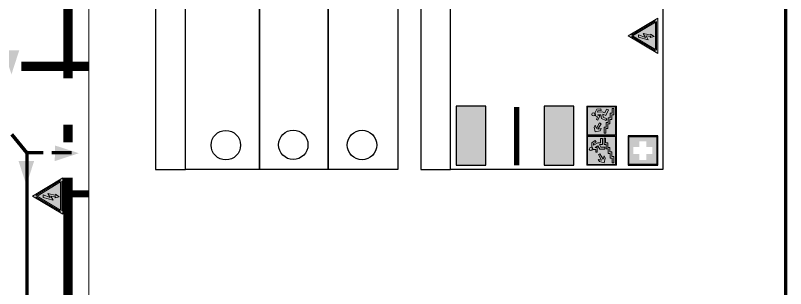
# Model space of a CAD drawing. Header units: millimetres. Extents: x 13114 to 67229, y 22859 to 38520.
# Drawn here: x 22875.4 to 23083.5, y 31487.5 to 31561.4 of the extents above; entities that cross this region are included whole.
import ezdxf

# ---------------------------------------------------------------- set-up
doc = ezdxf.new("R2010")
doc.units = ezdxf.units.MM
doc.layers.add('План_Штампы', color=7, linetype='Continuous')

# ---------------------------------------------------------------- blocks, each defined once
blk = doc.blocks.new('A$C3E6D3DDE')
at = {"lineweight": 5}
h = blk.add_hatch(color=40, dxfattribs=at)
h.paths.add_polyline_path([(24.1, 1.45), (16.46, -11.35), (31.74, -11.35)])
h.paths.add_polyline_path([(24.09, -0.46), (30.03, -10.41), (18.14, -10.41)], flags=16)
h.paths.add_polyline_path([(24.54, -3.08), (23.41, -6.02), (25.13, -5.01), (24.33, -8.5), (24.82, -8.27), (23.79, -9.86), (23.4, -8.04), (23.8, -8.43), (24.04, -6.29), (22.39, -7.25), (23.44, -3.08)], flags=0)
h = blk.add_hatch(color=256, dxfattribs=at)
h.paths.add_polyline_path([(24.37, 0.03, 0.567511), (23.82, 0.03), (17.59, -10.4, 0.582454), (17.86, -10.88), (30.32, -10.88, 0.582149), (30.6, -10.4)])
h.paths.add_polyline_path([(24.09, -0.46), (18.14, -10.41), (30.03, -10.41)], flags=16)
h.paths.add_polyline_path([(24.54, -3.08), (23.41, -6.02), (25.13, -5.01), (24.33, -8.5), (24.82, -8.27), (23.79, -9.86), (23.4, -8.04), (23.8, -8.43), (24.04, -6.29), (22.39, -7.25), (23.44, -3.08)], flags=0)
h = blk.add_hatch(color=40, dxfattribs=at)
h.paths.add_polyline_path([(24.09, -0.46), (18.14, -10.41), (30.03, -10.41)])
h.paths.add_polyline_path([(24.82, -8.27), (23.79, -9.86), (23.4, -8.04), (23.8, -8.43), (24.04, -6.29), (22.39, -7.25), (23.44, -3.08), (24.54, -3.08), (23.41, -6.02), (25.13, -5.01), (24.33, -8.5)], flags=16)
at = {"color": 40, "lineweight": 5}
for p, q in [((16.46, -11.35), (24.1, 1.45)), ((24.1, 1.45), (31.74, -11.35))]:
    blk.add_line(p, q, dxfattribs=at)
at = {"lineweight": 5}
for p, q in [((17.59, -10.4), (23.82, 0.03)), ((24.37, 0.03), (30.6, -10.4)), ((18.14, -10.41), (24.09, -0.46)), ((23.44, -3.08), (22.39, -7.25)), ((23.41, -6.02), (24.54, -3.08)), ((24.54, -3.08), (23.44, -3.08)), ((24.09, -0.46), (30.03, -10.41)), ((22.39, -7.25), (24.04, -6.29)), ((25.13, -5.01), (23.41, -6.02)), ((24.04, -6.29), (23.8, -8.43)), ((24.33, -8.5), (25.13, -5.01)), ((23.8, -8.43), (23.4, -8.04)), ((23.4, -8.04), (23.79, -9.86)), ((23.79, -9.86), (24.82, -8.27)), ((24.82, -8.27), (24.33, -8.5)), ((17.86, -10.88), (30.32, -10.88)), ((18.14, -10.41), (30.03, -10.41))]:
    blk.add_line(p, q, dxfattribs=at)
at = {"color": 50, "lineweight": 5}
blk.add_line((31.74, -11.35), (16.46, -11.35), dxfattribs=at)
blk = doc.blocks.new('A$C7B4425F7')
at = {"true_color": 0xffffff}
blk.add_hatch(color=7, dxfattribs=at).paths.add_polyline_path([(0, 0), (-16, 0), (-16, -8), (0, -8)])
h = blk.add_hatch(color=126)
h.paths.add_polyline_path([(-0.2, -0.2), (-15.8, -0.2), (-15.8, -7.8), (-0.2, -7.8)])
h.paths.add_polyline_path([(-11.76, -2.03), (-11.76, -3.66), (-11.17, -3.66, -0.568275), (-11.17, -6.18), (-12.58, -6.18), (-12.58, -2.03)], flags=16)
h.paths.add_polyline_path([(-13.33, -4.12, -0.495768), (-13.59, -6.18), (-15.03, -6.18), (-15.03, -2.03), (-13.59, -2.03, -0.487973)], flags=16)
h.paths.add_polyline_path([(-10.25, -2.03), (-9.48, -2.03), (-9.48, -6.18), (-10.25, -6.18)], flags=16)
h.paths.add_polyline_path([(-13.84, -3.69), (-14.24, -3.69), (-14.24, -3.03), (-13.9, -3.03, -0.692621)], flags=0)
h.paths.add_polyline_path([(-9.15, -2.03), (-8.4, -2.03), (-8.04, -3.07), (-7.68, -2.03), (-6.93, -2.03), (-7.64, -4.1), (-6.93, -6.18), (-7.68, -6.18), (-8.04, -5.14), (-8.4, -6.18), (-9.15, -6.18), (-8.44, -4.1)], flags=16)
h.paths.add_polyline_path([(-11.76, -4.46), (-11.42, -4.46, -0.692621), (-11.36, -5.12), (-11.76, -5.12)], flags=0)
h.paths.add_polyline_path([(-13.9, -5.2), (-14.24, -5.2), (-14.24, -4.55), (-13.84, -4.55, -0.708038)], flags=0)
edge = h.paths.add_edge_path(flags=16)
edge.add_ellipse((-5.51, -4.08), major_axis=(0, 2.05), ratio=0.586184, start_angle=0, end_angle=360)
edge = h.paths.add_edge_path(flags=0)
edge.add_ellipse((-5.51, -4.08), major_axis=(0, 1.14), ratio=0.454828, start_angle=0, end_angle=360)
h.paths.add_polyline_path([(-4.13, -4.96, 0.377264), (-3.48, -4.52, 0.0555), (-3.16, -2.03), (-1.66, -2.03), (-1.66, -4.96), (-0.96, -4.96), (-0.96, -7.01), (-1.75, -7.01), (-1.75, -6.18), (-3.3, -6.18), (-3.3, -7.02), (-4.13, -7.02)], flags=16)
h.paths.add_polyline_path([(-2.73, -2.91), (-2.28, -2.91), (-2.28, -4.96), (-3.05, -4.96, 0.079136)], flags=0)
at = {"color": 126}
blk.add_lwpolyline([(-16, -8), (0, -8), (0, 0), (-16, 0)], close=True, dxfattribs=at)
blk = doc.blocks.new('A$C18900ED3')
h = blk.add_hatch(color=126)
h.paths.add_polyline_path([(-0.18, -0.18), (-7.02, -0.18), (-7.02, -7.02), (-0.18, -7.02)])
h.paths.add_polyline_path([(-5.89, -4.46), (-5.89, -2.77), (-4.46, -2.77), (-4.46, -1.31), (-2.77, -1.31), (-2.77, -2.77), (-1.33, -2.77), (-1.33, -4.46), (-2.77, -4.46), (-2.77, -5.89), (-4.46, -5.89), (-4.46, -4.46)], flags=16)
at = {"color": 126}
for p, q in [((-7.2, 0), (-7.2, -7.2)), ((0, 0), (-7.2, 0)), ((0, -7.2), (0, 0)), ((-7.02, -7.02), (-7.02, -0.18)), ((-7.02, -0.18), (-0.18, -0.18)), ((-0.18, -0.18), (-0.18, -7.02)), ((-7.2, -7.2), (0, -7.2)), ((-0.18, -7.02), (-7.02, -7.02))]:
    blk.add_line(p, q, dxfattribs=at)
blk = doc.blocks.new('вниз 3')
at = {"lineweight": 0, "true_color": 0xffffff}
h = blk.add_hatch(color=7, dxfattribs=at)
h.dxf.hatch_style = 1
h.paths.add_polyline_path([(40997.5, -4475.69), (40997.25, -4475.28), (40995.76, -4476.15), (40995.97, -4475.23), (40995.39, -4475.56), (40995.05, -4476.83), (40996.33, -4477.17), (40996.91, -4476.83), (40996, -4476.55)], flags=0)
h.paths.add_polyline_path([(40999.81, -4473.95), (41000.22, -4473.95), (41000.64, -4474.67), (41001.03, -4474.43), (41000.46, -4473.49), (41000.42, -4473.49), (40999.43, -4473.49), (40998.68, -4473.92), (40998.68, -4474.57), (40997.88, -4474.57), (40997.88, -4475), (40999.14, -4475), (40999.14, -4474.43), (40999.14, -4474.38), (40999.59, -4475.15), (40998.72, -4475.67), (40998.72, -4477.06), (40999.24, -4477.06), (40999.24, -4475.96), (40999.95, -4475.56), (40999.95, -4476.43), (41001.61, -4476.43), (41001.61, -4475.88), (41000.47, -4475.88), (41000.47, -4475.12)], flags=0)
h.paths.add_polyline_path([(40999.2, -4473.24, 1), (40998.35, -4473.24, 1)], flags=0)
h.paths.add_polyline_path([(41000.46, -4477.26), (41001.69, -4477.26), (41001.69, -4476.84), (41000.03, -4476.84), (41000.03, -4477.39), (40998.78, -4477.39), (40998.78, -4477.95), (40997.53, -4477.95), (40997.53, -4478.5), (40996.29, -4478.5), (40996.29, -4479.06), (40995.05, -4479.06), (40995.05, -4479.48), (40995.29, -4479.48), (40996.72, -4479.48), (40996.72, -4478.92), (40997.97, -4478.92), (40997.97, -4478.36), (40999.2, -4478.36), (40999.2, -4477.81), (41000.46, -4477.81)], flags=0)
h.paths.add_polyline_path([(41002.37, -4472.17), (40994.37, -4472.17), (40994.37, -4480.17), (41002.37, -4480.17)])
h.paths.add_polyline_path([(41002.16, -4479.96), (40994.57, -4479.96), (40994.57, -4472.37), (41002.16, -4472.37)], flags=16)
h.paths.add_polyline_path([(41001.61, -4475.88), (41001.61, -4476.43), (40999.95, -4476.43), (40999.95, -4475.56), (40999.24, -4475.96), (40999.24, -4477.06), (40998.72, -4477.06), (40998.72, -4475.67), (40999.59, -4475.15), (40999.14, -4474.38), (40999.14, -4474.43), (40999.14, -4475), (40997.88, -4475), (40997.88, -4474.57), (40998.68, -4474.57), (40998.68, -4473.92), (40999.43, -4473.49), (41000.42, -4473.49), (41000.46, -4473.49), (41001.03, -4474.43), (41000.64, -4474.67), (41000.22, -4473.95), (40999.81, -4473.95), (41000.47, -4475.12), (41000.47, -4475.88)], flags=0)
h.paths.add_polyline_path([(41001.69, -4476.84), (41001.69, -4477.26), (41000.46, -4477.26), (41000.46, -4477.81), (40999.2, -4477.81), (40999.2, -4478.36), (40997.97, -4478.36), (40997.97, -4478.92), (40996.72, -4478.92), (40996.72, -4479.48), (40995.05, -4479.48), (40995.05, -4479.06), (40996.29, -4479.06), (40996.29, -4478.5), (40997.53, -4478.5), (40997.53, -4477.95), (40998.78, -4477.95), (40998.78, -4477.39), (41000.03, -4477.39), (41000.03, -4476.84)], flags=0)
h.paths.add_polyline_path([(40998.35, -4473.24, -1), (40999.2, -4473.24, -1)], flags=0)
h.paths.add_polyline_path([(40997.5, -4475.69), (40996, -4476.55), (40996.91, -4476.83), (40996.33, -4477.17), (40995.05, -4476.83), (40995.39, -4475.56), (40995.97, -4475.23), (40995.76, -4476.15), (40997.25, -4475.28)], flags=0)
at = {"lineweight": 0}
h = blk.add_hatch(color=126, dxfattribs=at)
h.dxf.hatch_style = 1
h.paths.add_polyline_path([(41002.16, -4472.37), (40994.57, -4472.37), (40994.57, -4479.96), (41002.16, -4479.96)])
h.paths.add_polyline_path([(40995.97, -4475.23), (40995.76, -4476.15), (40997.25, -4475.28), (40997.5, -4475.69), (40996, -4476.55), (40996.91, -4476.83), (40996.33, -4477.17), (40995.05, -4476.83), (40995.39, -4475.56)], flags=16)
h.paths.add_polyline_path([(40997.88, -4474.57), (40998.68, -4474.57), (40998.68, -4473.92), (40999.43, -4473.49), (41000.42, -4473.49), (41000.46, -4473.49), (41001.03, -4474.43), (41000.64, -4474.67), (41000.22, -4473.95), (40999.81, -4473.95), (41000.47, -4475.12), (41000.47, -4475.88), (41001.61, -4475.88), (41001.61, -4476.43), (40999.95, -4476.43), (40999.95, -4475.56), (40999.24, -4475.96), (40999.24, -4477.06), (40998.72, -4477.06), (40998.72, -4475.67), (40999.59, -4475.15), (40999.14, -4474.38), (40999.14, -4474.43), (40999.14, -4475), (40997.88, -4475)], flags=16)
h.paths.add_polyline_path([(40998.35, -4473.24, -1), (40999.2, -4473.24, -1)], flags=16)
h.paths.add_polyline_path([(40997.53, -4477.95), (40998.78, -4477.95), (40998.78, -4477.39), (41000.03, -4477.39), (41000.03, -4476.84), (41001.69, -4476.84), (41001.69, -4477.26), (41000.46, -4477.26), (41000.46, -4477.81), (40999.2, -4477.81), (40999.2, -4478.36), (40997.97, -4478.36), (40997.97, -4478.92), (40996.72, -4478.92), (40996.72, -4479.48), (40995.05, -4479.48), (40995.05, -4479.06), (40996.29, -4479.06), (40996.29, -4478.5), (40997.53, -4478.5)], flags=16)
at = {"lineweight": 0, "true_color": 0xffffff}
h = blk.add_hatch(color=7, dxfattribs=at)
h.dxf.hatch_style = 1
h.paths.add_polyline_path([(40999.2, -4473.24, 1), (40998.35, -4473.24, 1)])
h.paths.add_polyline_path([(40999.81, -4473.95), (41000.22, -4473.95), (41000.64, -4474.67), (41001.03, -4474.43), (41000.46, -4473.49), (41000.42, -4473.49), (40999.43, -4473.49), (40998.68, -4473.92), (40998.68, -4474.57), (40997.88, -4474.57), (40997.88, -4475), (40999.14, -4475), (40999.14, -4474.43), (40999.14, -4474.38), (40999.59, -4475.15), (40998.72, -4475.67), (40998.72, -4477.06), (40999.24, -4477.06), (40999.24, -4475.96), (40999.95, -4475.56), (40999.95, -4476.43), (41001.61, -4476.43), (41001.61, -4475.88), (41000.47, -4475.88), (41000.47, -4475.12)])
h.paths.add_polyline_path([(40999.2, -4477.81), (41000.46, -4477.81), (41000.46, -4477.26), (41001.69, -4477.26), (41001.69, -4476.84), (41000.03, -4476.84), (41000.03, -4477.39), (40998.78, -4477.39), (40998.78, -4477.95), (40997.53, -4477.95), (40997.53, -4478.5), (40996.29, -4478.5), (40996.29, -4479.06), (40995.05, -4479.06), (40995.05, -4479.48), (40995.29, -4479.48), (40996.72, -4479.48), (40996.72, -4478.92), (40997.97, -4478.92), (40997.97, -4478.36), (40999.2, -4478.36)])
h.paths.add_polyline_path([(40997.5, -4475.69), (40997.25, -4475.28), (40995.76, -4476.15), (40995.97, -4475.23), (40995.39, -4475.56), (40995.05, -4476.83), (40996.33, -4477.17), (40996.91, -4476.83), (40996, -4476.55)])
at = {"color": 126, "lineweight": 0}
for points in [[(40994.37, -4472.17), (41002.37, -4472.17), (41002.37, -4480.17), (40994.37, -4480.17)], [(40994.57, -4472.37), (41002.16, -4472.37), (41002.16, -4479.96), (40994.57, -4479.96)]]:
    blk.add_lwpolyline(points, close=True, dxfattribs=at)
for points in [[(40995.05, -4476.83), (40995.39, -4475.56), (40995.97, -4475.23), (40995.76, -4476.15), (40997.25, -4475.28), (40997.5, -4475.69), (40996, -4476.55), (40996.91, -4476.83), (40996.33, -4477.17), (40995.05, -4476.83)], [(40999.14, -4474.43), (40999.14, -4475), (40997.88, -4475), (40997.88, -4474.57), (40998.68, -4474.57), (40998.68, -4473.92), (40999.43, -4473.49), (41000.42, -4473.49), (41000.46, -4473.49), (41001.03, -4474.43), (41000.64, -4474.67), (41000.22, -4473.95), (40999.81, -4473.95), (41000.47, -4475.12), (41000.47, -4475.88), (41001.61, -4475.88), (41001.61, -4476.43), (40999.95, -4476.43), (40999.95, -4475.56), (40999.24, -4475.96), (40999.24, -4477.06), (40998.72, -4477.06), (40998.72, -4475.67), (40999.59, -4475.15), (40999.14, -4474.38), (40999.14, -4474.43)], [(40995.29, -4479.48), (40995.05, -4479.48), (40995.05, -4479.06), (40996.29, -4479.06), (40996.29, -4478.5), (40997.53, -4478.5), (40997.53, -4477.95), (40998.78, -4477.95), (40998.78, -4477.39), (41000.03, -4477.39), (41000.03, -4476.84), (41001.69, -4476.84), (41001.69, -4477.26), (41000.46, -4477.26), (41000.46, -4477.81), (40999.2, -4477.81), (40999.2, -4478.36), (40997.97, -4478.36), (40997.97, -4478.92), (40996.72, -4478.92), (40996.72, -4479.48), (40995.05, -4479.48)]]:
    blk.add_lwpolyline(points, dxfattribs=at)
blk.add_circle((40998.77, -4473.24), 0.426, dxfattribs=at)
blk = doc.blocks.new('A$C32E8229D')
at = {"true_color": 0xffffff}
blk.add_hatch(color=7, dxfattribs=at).paths.add_polyline_path([(0, 0), (0, -8), (16, -8), (16, 0)])
h = blk.add_hatch(color=126)
h.paths.add_polyline_path([(0.2, -0.2), (15.8, -0.2), (15.8, -7.8), (0.2, -7.8)])
h.paths.add_polyline_path([(13.49, -2.05), (12.08, -2.05), (11.37, -2.63, 0.162397), (11.29, -2.84), (11.29, -3.63), (10.35, -3.63), (10.35, -4.05), (11.68, -4.05), (11.68, -3.48), (12.26, -4.28), (11.29, -5.1), (11.29, -6.78), (11.85, -6.78), (11.85, -5.44), (12.8, -4.64), (12.8, -5.94), (14.46, -5.94), (14.46, -5.39), (13.45, -5.39), (13.45, -3.97), (12.46, -2.59), (13.15, -2.59), (13.69, -3.34), (14.18, -3)], flags=16)
h.paths.add_polyline_path([(10.74, -1.82, 1), (11.8, -1.82, 1)], flags=16)
h.paths.add_polyline_path([(9.39, -3.59), (5.99, -3.59), (6.56, -3.03), (5.91, -3.03), (5.1, -3.83), (5.91, -4.64), (6.56, -4.64), (5.99, -4.09), (9.39, -4.09)], flags=16)
h.paths.add_polyline_path([(4.29, -1.08), (1.72, -1.08), (1.72, -6.6), (4.29, -6.6)], flags=16)
at = {"color": 126}
blk.add_lwpolyline([(16, -8), (0, -8), (0, 0), (16, 0)], close=True, dxfattribs=at)
blk = doc.blocks.new('вверх')
at = {"lineweight": 0, "true_color": 0xffffff}
h = blk.add_hatch(color=7, dxfattribs=at)
h.dxf.hatch_style = 1
h.paths.add_polyline_path([(40999.03, -4475.37), (41000.53, -4474.51), (40999.62, -4474.22), (41000.2, -4473.88), (41001.48, -4474.22), (41001.13, -4475.49), (41000.55, -4475.82), (41000.76, -4474.91), (40999.27, -4475.77)], flags=0)
h.paths.add_polyline_path([(40998.09, -4474.5), (40998.28, -4474.89), (40997.14, -4475.43), (40996.89, -4474.92), (40996.87, -4474.87), (40996.8, -4475.75), (40997.81, -4475.85), (40998.41, -4477.11), (40997.94, -4477.33), (40997.47, -4476.34), (40996.66, -4476.28), (40997.03, -4477.06), (40995.52, -4477.78), (40995.29, -4477.28), (40996.32, -4476.79), (40996, -4476.11), (40996.09, -4474.77), (40995.72, -4474.94), (40995.64, -4475.77), (40995.2, -4475.72), (40995.3, -4474.63), (40995.33, -4474.61), (40996.23, -4474.19), (40997.09, -4474.25), (40997.37, -4474.84)], flags=0)
h.paths.add_polyline_path([(40997.14, -4473.68, -1), (40996.29, -4473.68, -1)], flags=0)
h.paths.add_polyline_path([(41000.58, -4477.58), (41000.58, -4477.03), (41001.81, -4477.03), (41001.81, -4476.6), (41000.15, -4476.6), (41000.15, -4477.16), (40998.9, -4477.16), (40998.9, -4477.72), (40997.65, -4477.72), (40997.65, -4478.27), (40996.41, -4478.27), (40996.41, -4478.82), (40995.17, -4478.82), (40995.17, -4479.25), (40995.41, -4479.25), (40996.84, -4479.25), (40996.84, -4478.69), (40998.09, -4478.69), (40998.09, -4478.13), (40999.32, -4478.13), (40999.32, -4477.58)], flags=0)
h.paths.add_polyline_path([(41002.49, -4471.94), (40994.49, -4471.94), (40994.49, -4479.94), (41002.49, -4479.94)])
h.paths.add_polyline_path([(41002.28, -4479.72), (40994.69, -4479.72), (40994.69, -4472.14), (41002.28, -4472.14)], flags=16)
h.paths.add_polyline_path([(41001.81, -4476.6), (41001.81, -4477.03), (41000.58, -4477.03), (41000.58, -4477.58), (40999.32, -4477.58), (40999.32, -4478.13), (40998.09, -4478.13), (40998.09, -4478.69), (40996.84, -4478.69), (40996.84, -4479.25), (40995.17, -4479.25), (40995.17, -4478.82), (40996.41, -4478.82), (40996.41, -4478.27), (40997.65, -4478.27), (40997.65, -4477.72), (40998.9, -4477.72), (40998.9, -4477.16), (41000.15, -4477.16), (41000.15, -4476.6)], flags=0)
at = {"lineweight": 0}
h = blk.add_hatch(color=126, dxfattribs=at)
h.dxf.hatch_style = 1
h.paths.add_polyline_path([(40994.69, -4479.72), (41002.28, -4479.72), (41002.28, -4472.14), (40994.69, -4472.14)])
h.paths.add_polyline_path([(40999.03, -4475.37), (41000.53, -4474.51), (40999.62, -4474.22), (41000.2, -4473.88), (41001.48, -4474.22), (41001.13, -4475.49), (41000.55, -4475.82), (41000.76, -4474.91), (40999.27, -4475.77)], flags=16)
h.paths.add_polyline_path([(40997.09, -4474.25), (40997.37, -4474.84), (40998.09, -4474.5), (40998.28, -4474.89), (40997.14, -4475.43), (40996.89, -4474.92), (40996.87, -4474.87), (40996.8, -4475.75), (40997.81, -4475.85), (40998.41, -4477.11), (40997.94, -4477.33), (40997.47, -4476.34), (40996.66, -4476.28), (40997.03, -4477.06), (40995.52, -4477.78), (40995.29, -4477.28), (40996.32, -4476.79), (40996, -4476.11), (40996.09, -4474.77), (40995.72, -4474.94), (40995.64, -4475.77), (40995.2, -4475.72), (40995.3, -4474.63), (40995.33, -4474.61), (40996.23, -4474.19)], flags=16)
h.paths.add_polyline_path([(40996.29, -4473.68, -1), (40997.14, -4473.68, -1)], flags=16)
h.paths.add_polyline_path([(40997.65, -4477.72), (40998.9, -4477.72), (40998.9, -4477.16), (41000.15, -4477.16), (41000.15, -4476.6), (41001.81, -4476.6), (41001.81, -4477.03), (41000.58, -4477.03), (41000.58, -4477.58), (40999.32, -4477.58), (40999.32, -4478.13), (40998.09, -4478.13), (40998.09, -4478.69), (40996.84, -4478.69), (40996.84, -4479.25), (40995.17, -4479.25), (40995.17, -4478.82), (40996.41, -4478.82), (40996.41, -4478.27), (40997.65, -4478.27)], flags=16)
at = {"lineweight": 0, "true_color": 0xffffff}
h = blk.add_hatch(color=7, dxfattribs=at)
h.dxf.hatch_style = 1
h.paths.add_polyline_path([(40997.14, -4473.68, 1), (40996.29, -4473.68, 1)])
h.paths.add_polyline_path([(40998.28, -4474.89), (40998.09, -4474.5), (40997.37, -4474.84), (40997.09, -4474.25), (40996.23, -4474.19), (40995.33, -4474.61), (40995.3, -4474.63), (40995.2, -4475.72), (40995.64, -4475.77), (40995.72, -4474.94), (40996.09, -4474.77), (40996, -4476.11), (40996.32, -4476.79), (40995.29, -4477.28), (40995.52, -4477.78), (40997.03, -4477.06), (40996.66, -4476.28), (40997.47, -4476.34), (40997.94, -4477.33), (40998.41, -4477.11), (40997.81, -4475.85), (40996.8, -4475.75), (40996.87, -4474.87), (40996.89, -4474.92), (40997.14, -4475.43)])
h.paths.add_polyline_path([(40998.09, -4478.13), (40999.32, -4478.13), (40999.32, -4477.58), (41000.58, -4477.58), (41000.58, -4477.03), (41001.81, -4477.03), (41001.81, -4476.6), (41000.15, -4476.6), (41000.15, -4477.16), (40998.9, -4477.16), (40998.9, -4477.72), (40997.65, -4477.72), (40997.65, -4478.27), (40996.41, -4478.27), (40996.41, -4478.82), (40995.17, -4478.82), (40995.17, -4479.25), (40995.41, -4479.25), (40996.84, -4479.25), (40996.84, -4478.69), (40998.09, -4478.69)])
h.paths.add_polyline_path([(40999.03, -4475.37), (40999.27, -4475.77), (41000.76, -4474.91), (41000.55, -4475.82), (41001.13, -4475.49), (41001.48, -4474.22), (41000.2, -4473.88), (40999.62, -4474.22), (41000.53, -4474.51)])
at = {"color": 126, "lineweight": 0}
for points in [[(40994.49, -4471.94), (41002.49, -4471.94), (41002.49, -4479.94), (40994.49, -4479.94)], [(40994.69, -4472.14), (41002.28, -4472.14), (41002.28, -4479.72), (40994.69, -4479.72)]]:
    blk.add_lwpolyline(points, close=True, dxfattribs=at)
for points in [[(40996.89, -4474.92), (40997.14, -4475.43), (40998.28, -4474.89), (40998.09, -4474.5), (40997.37, -4474.84), (40997.09, -4474.25), (40996.23, -4474.19), (40995.33, -4474.61), (40995.3, -4474.63), (40995.2, -4475.72), (40995.64, -4475.77), (40995.72, -4474.94), (40996.09, -4474.77), (40996, -4476.11), (40996.32, -4476.79), (40995.29, -4477.28), (40995.52, -4477.78), (40997.03, -4477.06), (40996.66, -4476.28), (40997.47, -4476.34), (40997.94, -4477.33), (40998.41, -4477.11), (40997.81, -4475.85), (40996.8, -4475.75), (40996.87, -4474.87), (40996.89, -4474.92)], [(41001.48, -4474.22), (41001.13, -4475.49), (41000.55, -4475.82), (41000.76, -4474.91), (40999.27, -4475.77), (40999.03, -4475.37), (41000.53, -4474.51), (40999.62, -4474.22), (41000.2, -4473.88), (41001.48, -4474.22)], [(40995.41, -4479.25), (40995.17, -4479.25), (40995.17, -4478.82), (40996.41, -4478.82), (40996.41, -4478.27), (40997.65, -4478.27), (40997.65, -4477.72), (40998.9, -4477.72), (40998.9, -4477.16), (41000.15, -4477.16), (41000.15, -4476.6), (41001.81, -4476.6), (41001.81, -4477.03), (41000.58, -4477.03), (41000.58, -4477.58), (40999.32, -4477.58), (40999.32, -4478.13), (40998.09, -4478.13), (40998.09, -4478.69), (40996.84, -4478.69), (40996.84, -4479.25), (40995.17, -4479.25)]]:
    blk.add_lwpolyline(points, dxfattribs=at)
blk.add_circle((40996.71, -4473.68), 0.426, dxfattribs=at)

msp = doc.modelspace()

# ---------------------------------------------------------------- linework, layer by layer
at = {"color": 1, "lineweight": 100}
msp.add_lwpolyline([(22483.53, 31687.37), (23083.53, 31687.37), (23083.53, 31292.37), (22483.53, 31292.37)], close=True, dxfattribs=at)
for points in [[(22921.32, 31519.66), (22921.32, 31663.42), (22913.27, 31663.42), (22913.27, 31519.66)], [(22921.32, 31519.66), (22921.32, 31663.42), (22978.72, 31663.42), (22978.72, 31519.66)], [(22992.97, 31519.66), (22992.97, 31663.42), (22984.92, 31663.42), (22984.92, 31519.66)], [(22992.97, 31519.66), (22992.97, 31663.42), (23050.37, 31663.42), (23050.37, 31519.66)]]:
    msp.add_lwpolyline(points, close=True)
for points in [[(22941.32, 31578.07), (22941.32, 31519.66), (22941.32, 31663.42)], [(22959.89, 31578.07), (22959.89, 31519.66), (22959.89, 31663.42)]]:
    msp.add_lwpolyline(points)
at = {"lineweight": 0}
msp.add_lwpolyline([(22895.23, 31425.01), (22895.23, 31639.62)], dxfattribs=at)
for points, const_width in [([(22889.57, 31624.55), (22889.57, 31544.35)], 2.56), ([(22895.23, 31547.6), (22877.02, 31547.6)], 2.56), ([(22889.57, 31531.86), (22889.57, 31527.05)], 2.56), ([(22889.57, 31517.5), (22889.57, 31433.63)], 2.56), ([(22895.23, 31513.13), (22889.74, 31513.13)], 1.92)]:
    msp.add_lwpolyline(points, dxfattribs=dict(at, const_width=const_width))
at = {"color": 126, "lineweight": 80, "true_color": 0x008754, "const_width": 1.5}
msp.add_lwpolyline([(23010.84, 31536.64), (23010.84, 31520.84)], dxfattribs=at)
at = {"color": 126, "lineweight": 100, "true_color": 0x008754}
for points in [[(22878.49, 31524.19), (22874.37, 31529.19)], [(22874.37, 31529.19), (22878.49, 31524.19)], [(22882.9, 31524.19), (22878.49, 31524.19), (22878.49, 31466.27), (22742.51, 31466.27), (22742.51, 31438.73), (22721.72, 31438.73), (22751.38, 31438.73), (22751.38, 31447.32)], [(22890.52, 31524.19), (22885.22, 31524.19)]]:
    msp.add_lwpolyline(points, dxfattribs=at)
for centre in [(22932.24, 31526.28), (22950.47, 31526.38), (22969.05, 31526.32)]:
    msp.add_circle(centre, 3.98)
at = {"layer": 'План_Штампы', "color": 126, "true_color": 0x008754}
for points in [[(22872.18, 31551.97), (22876.42, 31551.96), (22874.32, 31545.46)], [(22886.03, 31521.97), (22886.04, 31526.21), (22892.53, 31524.11)], [(22876.21, 31522), (22880.44, 31521.99), (22878.34, 31515.49)]]:
    msp.add_solid(points, dxfattribs=at)

# ---------------------------------------------------------------- block references
at = {"rotation": 90}
for name, p, xscale, yscale, zscale in [('A$C3E6D3DDE', (23041.87, 31540.82), 0.625, 0.625, 0.625), ('A$C18900ED3', (23040.96, 31528.84), 1.111111111007631, 1.111111111007631, 1.111111111007631), ('A$C3E6D3DDE', (22880.92, 31497.1), 0.6400000000000001, 0.6400000000000001, 0.6400000000000001)]:
    msp.add_blockref(name, p, dxfattribs=dict(at, xscale=xscale, yscale=yscale, zscale=zscale))
at = {"xscale": -1, "rotation": 90}
msp.add_blockref('вверх', (18557.88, 72531.33), dxfattribs=at)
at = {"color": 126, "true_color": 0x008754, "rotation": 90}
msp.add_blockref('вниз 3', (18557.64, -9473.53), dxfattribs=at)
at = {"layer": 'План_Штампы', "rotation": 90}
msp.add_blockref('A$C7B4425F7', (22994.47, 31536.84), dxfattribs=at)
at = {"layer": 'План_Штампы', "color": 126, "true_color": 0x008754, "xscale": -1, "rotation": 90}
msp.add_blockref('A$C32E8229D', (23018.3, 31536.84), dxfattribs=at)

doc.saveas('drawing.dxf')
